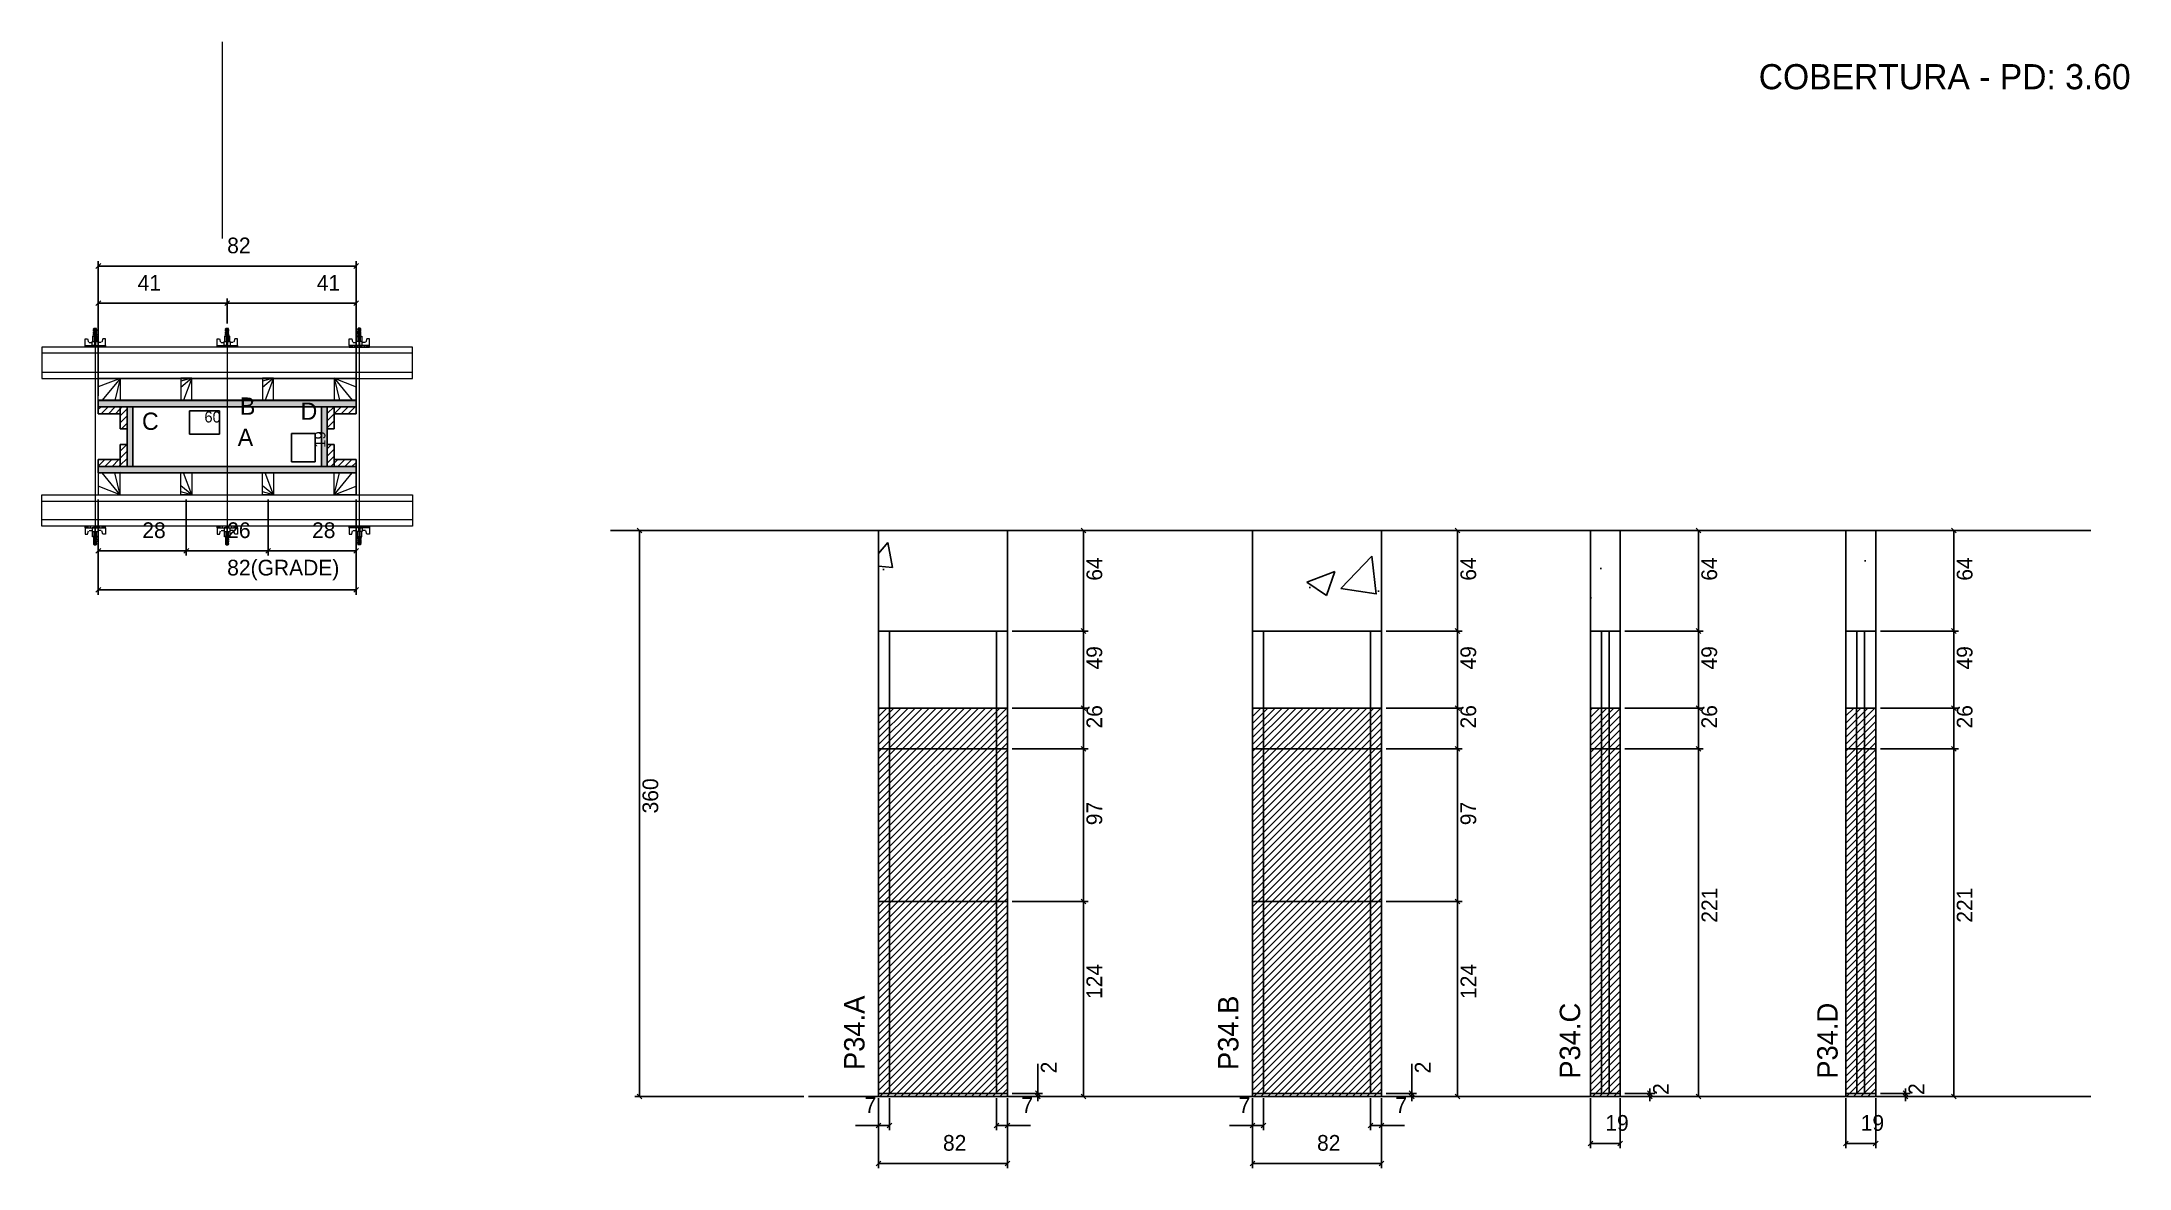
# Model space of a CAD drawing. Header units: metres. Extents: x 7685 to 9013, y 6605 to 7322.
import ezdxf

# ---------------------------------------------------------------- set-up
doc = ezdxf.new("R2010")
doc.units = ezdxf.units.M
for name, color, linetype in [('CHAPA', 7, 'Continuous'), ('COTA', 7, 'Continuous'), ('Hachura', 7, 'Continuous'), ('Madeira', 7, 'Continuous'), ('NIVEL 2° PAV.', 7, 'Continuous'), ('NOMENCLATURA', 7, 'Continuous'), ('Nível', 7, 'Continuous'), ('Painéis', 7, 'Continuous'), ('Perfil Metálico', 7, 'Continuous'), ('SARR_2.2x7', 7, 'Continuous'), ('SARRAFO', 7, 'Continuous'), ('Texto Seção', 7, 'Continuous'), ('TEXTO_GERAL', 7, 'Continuous')]:
    doc.layers.add(name, color=color, linetype=linetype)

msp = doc.modelspace()

# ---------------------------------------------------------------- hatches: boundary and pattern name
at = {"layer": 'COTA'}
h = msp.add_hatch(dxfattribs=at)
h.set_pattern_fill('AR-CONC')
h.paths.add_polyline_path([(8299.3, 6948), (8299.3, 7011), (8217.3, 7011), (8217.3, 6948), (8299.3, 6948)])
h = msp.add_hatch(dxfattribs=at)
h.set_pattern_fill('AR-CONC')
h.paths.add_polyline_path([(8537.3, 6948), (8537.3, 7011), (8455.3, 7011), (8455.3, 6948), (8537.3, 6948)])
h = msp.add_hatch(dxfattribs=at)
h.set_pattern_fill('AR-CONC')
h.paths.add_polyline_path([(8689.2, 6948), (8689.2, 7011), (8670.2, 7011), (8670.2, 6948), (8689.2, 6948), (8689.2, 6948)])
h = msp.add_hatch(dxfattribs=at)
h.set_pattern_fill('AR-CONC')
h.paths.add_polyline_path([(8851.7, 6948), (8851.7, 7011), (8832.7, 7011), (8832.7, 6948), (8851.7, 6948), (8851.7, 6948)])
at = {"layer": 'Hachura'}
h = msp.add_hatch(color=7, dxfattribs=at)
h.dxf.hatch_style = 1
h.paths.add_polyline_path([(7720.9, 7089.6), (7720.9, 7093.6), (7884.9, 7093.6), (7884.9, 7089.6), (7720.9, 7089.6)])
h = msp.add_hatch(color=7, dxfattribs=at)
h.dxf.hatch_style = 1
h.paths.add_polyline_path([(7720.9, 7089.6), (7720.9, 7093.6), (7884.9, 7093.6), (7884.9, 7089.6), (7720.9, 7089.6)])
h = msp.add_hatch(dxfattribs=at)
h.set_pattern_fill('ANSI31')
h.paths.add_polyline_path([(7734.9, 7089.6), (7734.9, 7085.2), (7720.9, 7085.2), (7720.9, 7089.6), (7734.9, 7089.6)])
h = msp.add_hatch(dxfattribs=at)
h.set_pattern_fill('ANSI31')
h.paths.add_polyline_path([(7739.3, 7089.6), (7734.9, 7089.6), (7734.9, 7075.6), (7739.3, 7075.6), (7739.3, 7089.6)])
h = msp.add_hatch(color=7, dxfattribs=at)
h.dxf.hatch_style = 1
h.paths.add_polyline_path([(7742.9, 7089.6), (7739.3, 7089.6), (7739.3, 7051.6), (7742.9, 7051.6), (7742.9, 7089.6)])
h = msp.add_hatch(color=7, dxfattribs=at)
h.dxf.hatch_style = 1
h.paths.add_polyline_path([(7742.9, 7089.6), (7739.3, 7089.6), (7739.3, 7051.6), (7742.9, 7051.6), (7742.9, 7089.6)])
h = msp.add_hatch(color=7, dxfattribs=at)
h.dxf.hatch_style = 1
h.paths.add_polyline_path([(7866.5, 7089.6), (7862.9, 7089.6), (7862.9, 7051.6), (7866.5, 7051.6), (7866.5, 7089.6)])
h = msp.add_hatch(color=7, dxfattribs=at)
h.dxf.hatch_style = 1
h.paths.add_polyline_path([(7866.5, 7089.6), (7862.9, 7089.6), (7862.9, 7051.6), (7866.5, 7051.6), (7866.5, 7089.6)])
h = msp.add_hatch(dxfattribs=at)
h.set_pattern_fill('ANSI31')
h.paths.add_polyline_path([(7870.9, 7089.6), (7866.5, 7089.6), (7866.5, 7075.6), (7870.9, 7075.6), (7870.9, 7089.6)])
h = msp.add_hatch(dxfattribs=at)
h.set_pattern_fill('ANSI31')
h.paths.add_polyline_path([(7870.9, 7089.6), (7870.9, 7085.2), (7884.9, 7085.2), (7884.9, 7089.6), (7870.9, 7089.6)])
h = msp.add_hatch(dxfattribs=at)
h.set_pattern_fill('ANSI31')
h.paths.add_polyline_path([(7739.3, 7051.6), (7734.9, 7051.6), (7734.9, 7065.6), (7739.3, 7065.6), (7739.3, 7051.6)])
h = msp.add_hatch(dxfattribs=at)
h.set_pattern_fill('ANSI31')
h.paths.add_polyline_path([(7870.9, 7051.6), (7866.5, 7051.6), (7866.5, 7065.6), (7870.9, 7065.6), (7870.9, 7051.6)])
h = msp.add_hatch(dxfattribs=at)
h.set_pattern_fill('ANSI31')
h.paths.add_polyline_path([(7734.9, 7051.6), (7734.9, 7056), (7720.9, 7056), (7720.9, 7051.6), (7734.9, 7051.6)])
h = msp.add_hatch(dxfattribs=at)
h.set_pattern_fill('ANSI31')
h.paths.add_polyline_path([(7870.9, 7051.6), (7870.9, 7056), (7884.9, 7056), (7884.9, 7051.6), (7870.9, 7051.6)])
h = msp.add_hatch(color=7, dxfattribs=at)
h.dxf.hatch_style = 1
h.paths.add_polyline_path([(7720.9, 7051.6), (7720.9, 7047.6), (7884.9, 7047.6), (7884.9, 7051.6), (7720.9, 7051.6)])
h = msp.add_hatch(color=7, dxfattribs=at)
h.dxf.hatch_style = 1
h.paths.add_polyline_path([(7720.9, 7051.6), (7720.9, 7047.6), (7884.9, 7047.6), (7884.9, 7051.6), (7720.9, 7051.6)])
h = msp.add_hatch(dxfattribs=at)
h.set_pattern_fill('ANSI31')
h.paths.add_polyline_path([(8299.3, 6898), (8217.3, 6898), (8217.3, 6651), (8299.3, 6651), (8299.3, 6898), (8299.3, 6898)])
h = msp.add_hatch(dxfattribs=at)
h.set_pattern_fill('ANSI31')
h.paths.add_polyline_path([(8537.3, 6898), (8455.3, 6898), (8455.3, 6651), (8537.3, 6651), (8537.3, 6898)])
h = msp.add_hatch(dxfattribs=at)
h.set_pattern_fill('ANSI31')
h.paths.add_polyline_path([(8689.2, 6898), (8670.2, 6898), (8670.2, 6651), (8689.2, 6651), (8689.2, 6898)])
h = msp.add_hatch(dxfattribs=at)
h.set_pattern_fill('ANSI31')
h.paths.add_polyline_path([(8851.7, 6898), (8832.7, 6898), (8832.7, 6651), (8851.7, 6651), (8851.7, 6898)])

# ---------------------------------------------------------------- linework, layer by layer
at = {"layer": 'CHAPA', "color": 1, "lineweight": 25}
for points in [[(7720.9, 7089.6), (7720.9, 7093.6), (7884.9, 7093.6), (7884.9, 7089.6)], [(7720.9, 7089.6), (7720.9, 7093.6), (7884.9, 7093.6), (7884.9, 7089.6)], [(7742.9, 7089.6), (7739.3, 7089.6), (7739.3, 7051.6), (7742.9, 7051.6)], [(7742.9, 7089.6), (7739.3, 7089.6), (7739.3, 7051.6), (7742.9, 7051.6)], [(7866.5, 7089.6), (7862.9, 7089.6), (7862.9, 7051.6), (7866.5, 7051.6)], [(7866.5, 7089.6), (7862.9, 7089.6), (7862.9, 7051.6), (7866.5, 7051.6)], [(7720.9, 7051.6), (7720.9, 7047.6), (7884.9, 7047.6), (7884.9, 7051.6)], [(7720.9, 7051.6), (7720.9, 7047.6), (7884.9, 7047.6), (7884.9, 7051.6)]]:
    msp.add_lwpolyline(points, close=True, dxfattribs=at)
at = {"layer": 'COTA', "color": 0, "lineweight": 25}
for p, q in [((7722.4, 7180.6), (7719.4, 7177.6)), ((7883.4, 7177.6), (7886.4, 7180.6)), ((7722.4, 7156.9), (7719.4, 7153.9)), ((7804.4, 7156.9), (7801.4, 7153.9)), ((7801.4, 7153.9), (7804.4, 7156.9)), ((7883.4, 7153.9), (7886.4, 7156.9)), ((7722.4, 6999.5), (7719.4, 6996.5)), ((7775.4, 6996.5), (7778.4, 6999.5)), ((7778.4, 6999.5), (7775.4, 6996.5)), ((7827.4, 6996.5), (7830.4, 6999.5)), ((7830.4, 6999.5), (7827.4, 6996.5)), ((7883.4, 6996.5), (7886.4, 6999.5)), ((8349.2, 7009.5), (8346.2, 7012.5)), ((8587.1, 7009.5), (8584.1, 7012.5)), ((8740.4, 7009.5), (8737.4, 7012.5)), ((8902.9, 7009.5), (8899.9, 7012.5)), ((7722.4, 6974.6), (7719.4, 6971.6)), ((7883.4, 6971.6), (7886.4, 6974.6)), ((8346.2, 6948.5), (8349.2, 6945.5)), ((8584.1, 6948.5), (8587.1, 6945.5)), ((8737.4, 6948.5), (8740.4, 6945.5)), ((8899.9, 6948.5), (8902.9, 6945.5)), ((8349.2, 6896.5), (8346.2, 6899.5)), ((8587.1, 6896.5), (8584.1, 6899.5)), ((8740.4, 6896.5), (8737.4, 6899.5)), ((8902.9, 6896.5), (8899.9, 6899.5)), ((8349.2, 6870.5), (8346.2, 6873.5)), ((8346.2, 6873.5), (8349.2, 6870.5)), ((8587.1, 6870.5), (8584.1, 6873.5)), ((8584.1, 6873.5), (8587.1, 6870.5)), ((8740.4, 6870.5), (8737.4, 6873.5)), ((8737.4, 6873.5), (8740.4, 6870.5)), ((8902.9, 6870.5), (8899.9, 6873.5)), ((8899.9, 6873.5), (8902.9, 6870.5)), ((8349.2, 6773.5), (8346.2, 6776.5)), ((8346.2, 6776.5), (8349.2, 6773.5)), ((8587.1, 6773.5), (8584.1, 6776.5)), ((8584.1, 6776.5), (8587.1, 6773.5)), ((8317.1, 6654.5), (8320.1, 6651.5)), ((8555, 6654.5), (8558, 6651.5)), ((8706.6, 6654.5), (8709.6, 6651.5)), ((8869.1, 6654.5), (8872.1, 6651.5)), ((8320.1, 6649.5), (8317.1, 6652.5)), ((8346.2, 6652.5), (8349.2, 6649.5)), ((8558, 6649.5), (8555, 6652.5)), ((8584.1, 6652.5), (8587.1, 6649.5)), ((8709.6, 6649.5), (8706.6, 6652.5)), ((8737.4, 6652.5), (8740.4, 6649.5)), ((8872.1, 6649.5), (8869.1, 6652.5)), ((8899.9, 6652.5), (8902.9, 6649.5)), ((8218.8, 6634), (8215.8, 6631)), ((8222.8, 6631), (8225.8, 6634)), ((8293.8, 6634), (8290.8, 6631)), ((8297.8, 6631), (8300.8, 6634)), ((8456.8, 6634), (8453.8, 6631)), ((8460.8, 6631), (8463.8, 6634)), ((8531.8, 6634), (8528.8, 6631)), ((8535.8, 6631), (8538.8, 6634)), ((8671.7, 6622.6), (8668.7, 6619.6)), ((8687.7, 6619.6), (8690.7, 6622.6)), ((8834.2, 6622.6), (8831.2, 6619.6)), ((8850.2, 6619.6), (8853.2, 6622.6)), ((8218.8, 6609.9), (8215.8, 6606.9)), ((8297.8, 6606.9), (8300.8, 6609.9)), ((8456.8, 6609.9), (8453.8, 6606.9)), ((8535.8, 6606.9), (8538.8, 6609.9))]:
    msp.add_line(p, q, dxfattribs=at)
at = {"layer": 'COTA', "color": 241, "lineweight": 25}
for p, q in [((7720.9, 7096.6), (7720.9, 7182.1)), ((7884.9, 7179.1), (7720.9, 7179.1)), ((7884.9, 7096.6), (7884.9, 7182.1)), ((7720.9, 7130.6), (7720.9, 7158.4)), ((7720.9, 7155.4), (7802.9, 7155.4)), ((7802.9, 7142.5), (7802.9, 7158.4)), ((7802.9, 7142.5), (7802.9, 7158.4)), ((7884.9, 7155.4), (7802.9, 7155.4)), ((7884.9, 7130.6), (7884.9, 7158.4)), ((7720.9, 7030.6), (7720.9, 6970.1)), ((7720.9, 7030.6), (7720.9, 6995)), ((7776.9, 7030.6), (7776.9, 6995)), ((7776.9, 7030.6), (7776.9, 6995)), ((7828.9, 7030.6), (7828.9, 6995)), ((7828.9, 7030.6), (7828.9, 6995)), ((7884.9, 7030.6), (7884.9, 6970.1)), ((7884.9, 7030.6), (7884.9, 6995)), ((8217.3, 6947), (8217.3, 7011)), ((8299.3, 7011), (8217.3, 7011)), ((8299.3, 6947), (8299.3, 7011)), ((8455.3, 6947), (8455.3, 7011)), ((8537.3, 7011), (8455.3, 7011)), ((8537.3, 6947), (8537.3, 7011)), ((7720.9, 6998), (7776.9, 6998)), ((7776.9, 6998), (7828.9, 6998)), ((7828.9, 6998), (7884.9, 6998)), ((7884.9, 6973.1), (7720.9, 6973.1))]:
    msp.add_line(p, q, dxfattribs=at)
at = {"layer": 'COTA', "color": 180, "lineweight": 25}
for p, q in [((7797.9, 7087.1), (7778.9, 7087.1)), ((7778.9, 7087.1), (7778.9, 7072.1)), ((7797.9, 7072.1), (7797.9, 7087.1)), ((7778.9, 7072.1), (7797.9, 7072.1)), ((7858.9, 7072.6), (7843.9, 7072.6)), ((7843.9, 7072.6), (7843.9, 7054.6)), ((7858.9, 7054.6), (7858.9, 7072.6)), ((7843.9, 7054.6), (7858.9, 7054.6))]:
    msp.add_line(p, q, dxfattribs=at)
at = {"layer": 'COTA', "color": 4, "lineweight": 25}
for p, q in [((8302.3, 7011), (8350.7, 7011)), ((8347.7, 6947), (8347.7, 7011)), ((8540.3, 7011), (8588.6, 7011)), ((8585.6, 6947), (8585.6, 7011)), ((8692.2, 7011), (8741.9, 7011)), ((8738.9, 6947), (8738.9, 7011)), ((8854.7, 7011), (8904.4, 7011)), ((8901.4, 6947), (8901.4, 7011)), ((8302.3, 6947), (8350.7, 6947)), ((8540.3, 6947), (8588.6, 6947)), ((8692.2, 6947), (8741.9, 6947)), ((8854.7, 6947), (8904.4, 6947)), ((8302.3, 6898), (8350.7, 6898)), ((8347.7, 6872), (8347.7, 6898)), ((8540.3, 6898), (8588.6, 6898)), ((8585.6, 6872), (8585.6, 6898)), ((8692.2, 6898), (8741.9, 6898)), ((8738.9, 6872), (8738.9, 6898)), ((8854.7, 6898), (8904.4, 6898)), ((8901.4, 6872), (8901.4, 6898)), ((8302.3, 6872), (8350.7, 6872)), ((8302.3, 6872), (8350.7, 6872)), ((8347.7, 6775), (8347.7, 6872)), ((8540.3, 6872), (8588.6, 6872)), ((8540.3, 6872), (8588.6, 6872)), ((8585.6, 6775), (8585.6, 6872)), ((8692.2, 6872), (8741.9, 6872)), ((8692.2, 6872), (8741.9, 6872)), ((8738.9, 6651), (8738.9, 6872)), ((8854.7, 6872), (8904.4, 6872)), ((8854.7, 6872), (8904.4, 6872)), ((8901.4, 6651), (8901.4, 6872)), ((8302.3, 6775), (8350.7, 6775)), ((8340.2, 6775), (8350.7, 6775)), ((8347.7, 6651), (8347.7, 6775)), ((8540.3, 6775), (8588.6, 6775)), ((8578.1, 6775), (8588.6, 6775)), ((8585.6, 6651), (8585.6, 6775)), ((8318.6, 6653), (8318.6, 6671.8)), ((8556.5, 6653), (8556.5, 6671.8)), ((8708.1, 6653), (8708.1, 6656)), ((8870.6, 6653), (8870.6, 6656)), ((8217.3, 6650), (8217.3, 6605.4)), ((8217.3, 6648), (8217.3, 6629.5)), ((8224.3, 6650), (8224.3, 6629.5)), ((8292.3, 6650), (8292.3, 6629.5)), ((8299.3, 6650), (8299.3, 6605.4)), ((8299.3, 6648), (8299.3, 6629.5)), ((8302.3, 6653), (8321.6, 6653)), ((8302.3, 6651), (8321.6, 6651)), ((8302.3, 6651), (8350.7, 6651)), ((8318.6, 6651), (8318.6, 6653)), ((8318.6, 6651), (8318.6, 6648)), ((8455.3, 6650), (8455.3, 6605.4)), ((8455.3, 6648), (8455.3, 6629.5)), ((8462.3, 6650), (8462.3, 6629.5)), ((8530.3, 6650), (8530.3, 6629.5)), ((8537.3, 6650), (8537.3, 6605.4)), ((8537.3, 6648), (8537.3, 6629.5)), ((8540.3, 6653), (8559.5, 6653)), ((8540.3, 6651), (8559.5, 6651)), ((8540.3, 6651), (8588.6, 6651)), ((8556.5, 6651), (8556.5, 6653)), ((8556.5, 6651), (8556.5, 6648)), ((8670.2, 6650), (8670.2, 6618.1)), ((8689.2, 6650), (8689.2, 6618.1)), ((8692.2, 6653), (8711.1, 6653)), ((8692.2, 6651), (8711.1, 6651)), ((8692.2, 6651), (8741.9, 6651)), ((8708.1, 6651), (8708.1, 6653)), ((8708.1, 6651), (8708.1, 6648)), ((8832.7, 6650), (8832.7, 6618.1)), ((8851.7, 6650), (8851.7, 6618.1)), ((8854.7, 6653), (8873.6, 6653)), ((8854.7, 6651), (8873.6, 6651)), ((8854.7, 6651), (8904.4, 6651)), ((8870.6, 6651), (8870.6, 6653)), ((8870.6, 6651), (8870.6, 6648)), ((8217.3, 6632.5), (8202.6, 6632.5)), ((8224.3, 6632.5), (8217.3, 6632.5)), ((8292.3, 6632.5), (8299.3, 6632.5)), ((8299.3, 6632.5), (8314, 6632.5)), ((8455.3, 6632.5), (8440.5, 6632.5)), ((8462.3, 6632.5), (8455.3, 6632.5)), ((8530.3, 6632.5), (8537.3, 6632.5)), ((8537.3, 6632.5), (8552, 6632.5)), ((8670.2, 6621.1), (8689.2, 6621.1)), ((8832.7, 6621.1), (8851.7, 6621.1)), ((8299.3, 6608.4), (8217.3, 6608.4)), ((8537.3, 6608.4), (8455.3, 6608.4))]:
    msp.add_line(p, q, dxfattribs=at)
at = {"layer": 'COTA', "color": 241, "lineweight": 25}
for points in [[(8689.2, 6947), (8689.2, 7011), (8670.2, 7011), (8670.2, 6947)], [(8851.7, 6947), (8851.7, 7011), (8832.7, 7011), (8832.7, 6947)]]:
    msp.add_lwpolyline(points, dxfattribs=at)
at = {"layer": 'Hachura', "color": 0, "lineweight": 9}
for p, q in [((7712.5, 7127.6), (7712.5, 7132.8)), ((7712.5, 7132.8), (7714.1, 7132.8)), ((7714.1, 7132.8), (7714.7, 7130.6)), ((7720.6, 7134.4), (7717.2, 7134.4)), ((7717.2, 7134.4), (7717.2, 7131.1)), ((7720.6, 7134.3), (7717.2, 7134.3)), ((7717.8, 7138.7), (7720, 7137.6)), ((7719.9, 7137.4), (7717.8, 7138.5)), ((7717.8, 7137.6), (7720, 7136.5)), ((7719.9, 7136.2), (7717.8, 7137.3)), ((7717.8, 7136.4), (7720, 7135.3)), ((7719.9, 7135.1), (7717.8, 7136.2)), ((7719, 7134.4), (7717.8, 7135)), ((7717.9, 7139.1), (7718.2, 7139.5)), ((7717.9, 7138.8), (7717.9, 7139.1)), ((7719.8, 7139.1), (7717.9, 7139.1)), ((7717.9, 7138.8), (7719.8, 7137.8)), ((7717.9, 7138.8), (7719.8, 7137.8)), ((7717.9, 7137.6), (7717.9, 7138.3)), ((7719.8, 7137.3), (7717.9, 7138.3)), ((7717.9, 7137.6), (7719.8, 7136.7)), ((7717.9, 7136.5), (7717.9, 7137.1)), ((7719.8, 7136.2), (7717.9, 7137.1)), ((7717.9, 7136.9), (7717.9, 7137.1)), ((7717.9, 7136.5), (7719.8, 7135.5)), ((7717.9, 7135.3), (7717.9, 7136)), ((7719.8, 7135), (7717.9, 7136)), ((7717.9, 7135.3), (7719.8, 7134.4)), ((7718.8, 7134.4), (7717.9, 7134.8)), ((7717.9, 7134.4), (7717.9, 7134.8)), ((7718.2, 7139.5), (7719.5, 7139.5)), ((7718.3, 7134.4), (7718.3, 7131.1)), ((7719.8, 7138.5), (7718.5, 7139.1)), ((7719.9, 7138.6), (7718.8, 7139.1)), ((7719.3, 7139.1), (7720, 7138.8)), ((7719.8, 7139.1), (7719.5, 7139.5)), ((7719.6, 7139.1), (7719.8, 7139)), ((7719.8, 7138.5), (7719.8, 7137.8)), ((7719.8, 7136.7), (7719.8, 7137.3)), ((7719.8, 7136), (7719.8, 7136.2)), ((7719.8, 7136), (7719.8, 7135.5)), ((7719.8, 7135), (7719.8, 7134.4)), ((7719.8, 7134.4), (7719.8, 7131.1)), ((7720.6, 7131.1), (7720.6, 7134.4)), ((7723.7, 7132.8), (7723.1, 7130.6)), ((7725.4, 7132.8), (7723.7, 7132.8)), ((7725.4, 7128.6), (7725.4, 7132.8)), ((7796.5, 7127.6), (7796.5, 7132.8)), ((7796.5, 7132.8), (7798.1, 7132.8)), ((7798.1, 7132.8), (7798.7, 7130.6)), ((7804.6, 7134.4), (7801.2, 7134.4)), ((7801.2, 7134.4), (7801.2, 7131.1)), ((7804.6, 7134.3), (7801.2, 7134.3)), ((7801.8, 7138.7), (7804, 7137.6)), ((7803.9, 7137.4), (7801.8, 7138.5)), ((7801.8, 7137.6), (7804, 7136.5)), ((7803.9, 7136.2), (7801.8, 7137.3)), ((7801.8, 7136.4), (7804, 7135.3)), ((7803.9, 7135.1), (7801.8, 7136.2)), ((7803, 7134.4), (7801.8, 7135)), ((7801.9, 7139.1), (7802.2, 7139.5)), ((7801.9, 7138.8), (7801.9, 7139.1)), ((7803.8, 7139.1), (7801.9, 7139.1)), ((7801.9, 7138.8), (7803.8, 7137.8)), ((7801.9, 7138.8), (7803.8, 7137.8)), ((7801.9, 7137.6), (7801.9, 7138.3)), ((7803.8, 7137.3), (7801.9, 7138.3)), ((7801.9, 7137.6), (7803.8, 7136.7)), ((7801.9, 7136.5), (7801.9, 7137.1)), ((7803.8, 7136.2), (7801.9, 7137.1)), ((7801.9, 7136.9), (7801.9, 7137.1)), ((7801.9, 7136.5), (7803.8, 7135.5)), ((7801.9, 7135.3), (7801.9, 7136)), ((7803.8, 7135), (7801.9, 7136)), ((7801.9, 7135.3), (7803.8, 7134.4)), ((7802.8, 7134.4), (7801.9, 7134.8)), ((7801.9, 7134.4), (7801.9, 7134.8)), ((7802.2, 7139.5), (7803.5, 7139.5)), ((7802.3, 7134.4), (7802.3, 7131.1)), ((7803.8, 7138.5), (7802.5, 7139.1)), ((7803.9, 7138.6), (7802.8, 7139.1)), ((7803.3, 7139.1), (7804, 7138.8)), ((7803.8, 7139.1), (7803.5, 7139.5)), ((7803.6, 7139.1), (7803.8, 7139)), ((7803.8, 7138.5), (7803.8, 7137.8)), ((7803.8, 7136.7), (7803.8, 7137.3)), ((7803.8, 7136), (7803.8, 7136.2)), ((7803.8, 7136), (7803.8, 7135.5)), ((7803.8, 7135), (7803.8, 7134.4)), ((7803.8, 7134.4), (7803.8, 7131.1)), ((7804.6, 7131.1), (7804.6, 7134.4)), ((7807.7, 7132.8), (7807.1, 7130.6)), ((7809.4, 7132.8), (7807.7, 7132.8)), ((7809.4, 7128.6), (7809.4, 7132.8)), ((7880.5, 7128.6), (7880.5, 7132.8)), ((7880.5, 7132.8), (7882.1, 7132.8)), ((7882.1, 7132.8), (7882.7, 7130.6)), ((7885.2, 7134.4), (7888.6, 7134.4)), ((7885.2, 7131.1), (7885.2, 7134.4)), ((7885.2, 7134.3), (7888.6, 7134.3)), ((7886.5, 7139.1), (7885.9, 7138.8)), ((7885.9, 7138.6), (7887, 7139.1)), ((7888, 7138.7), (7885.9, 7137.6)), ((7885.9, 7137.4), (7888.1, 7138.5)), ((7888, 7137.6), (7885.9, 7136.5)), ((7885.9, 7136.2), (7888.1, 7137.3)), ((7888, 7136.4), (7885.9, 7135.3)), ((7885.9, 7135.1), (7888.1, 7136.2)), ((7886, 7139.1), (7886.3, 7139.5)), ((7886.3, 7139.1), (7886, 7139)), ((7886, 7138.5), (7887.3, 7139.1)), ((7886, 7139.1), (7887.9, 7139.1)), ((7887.9, 7138.8), (7886, 7137.8)), ((7887.9, 7138.8), (7886, 7137.8)), ((7886, 7138.5), (7886, 7137.8)), ((7886, 7137.3), (7887.9, 7138.3)), ((7887.9, 7137.6), (7886, 7136.7)), ((7886, 7136.7), (7886, 7137.3)), ((7886, 7136.2), (7887.9, 7137.1)), ((7887.9, 7136.5), (7886, 7135.5)), ((7886, 7136), (7886, 7136.2)), ((7886, 7136), (7886, 7135.5)), ((7886, 7135), (7887.9, 7136)), ((7887.9, 7135.3), (7886, 7134.4)), ((7886, 7135), (7886, 7134.4)), ((7886, 7134.4), (7886, 7131.1)), ((7887.6, 7139.5), (7886.3, 7139.5)), ((7886.8, 7134.4), (7888.1, 7135)), ((7887, 7134.4), (7887.9, 7134.8)), ((7887.9, 7139.1), (7887.6, 7139.5)), ((7887.6, 7134.4), (7887.6, 7131.1)), ((7887.9, 7138.8), (7887.9, 7139.1)), ((7887.9, 7137.6), (7887.9, 7138.3)), ((7887.9, 7136.5), (7887.9, 7137.1)), ((7887.9, 7136.9), (7887.9, 7137.1)), ((7887.9, 7135.3), (7887.9, 7136)), ((7887.9, 7134.4), (7887.9, 7134.8)), ((7888.6, 7134.4), (7888.6, 7131.1)), ((7891.7, 7132.8), (7891.1, 7130.6)), ((7893.4, 7132.8), (7891.7, 7132.8)), ((7893.4, 7127.6), (7893.4, 7132.8)), ((7712.5, 7128.6), (7725.4, 7128.6)), ((7712.5, 7128.6), (7717.6, 7128.6)), ((7725.4, 7127.6), (7712.5, 7127.6)), ((7712.6, 7128.6), (7712.6, 7127.6)), ((7712.8, 7128.6), (7712.8, 7127.6)), ((7713.2, 7128.6), (7713.2, 7127.6)), ((7713.6, 7128.6), (7713.6, 7127.6)), ((7714.5, 7128.6), (7714.5, 7127.6)), ((7715, 7130.4), (7717, 7130.4)), ((7715.9, 7128.6), (7715.9, 7127.6)), ((7724.4, 7127.6), (7716.6, 7127.6)), ((7717, 7131.1), (7720.8, 7131.1)), ((7717, 7128.6), (7717, 7131.1)), ((7718.9, 7128.6), (7717, 7128.6)), ((7717.6, 7128.6), (7718.3, 7128.6)), ((7718, 7128.2), (7718, 7128.4)), ((7718, 7127.8), (7718, 7128.2)), ((7718.6, 7128.6), (7718.6, 7130.6)), ((7718.9, 7128.6), (7718.9, 7127.6)), ((7719.1, 7130.6), (7719.1, 7128.6)), ((7719.9, 7128.4), (7719.9, 7128)), ((7720.8, 7131.1), (7720.6, 7131.1)), ((7720.8, 7131.1), (7720.6, 7131.1)), ((7720.8, 7131.1), (7720.8, 7128.6)), ((7722.8, 7130.4), (7720.8, 7130.4)), ((7721.9, 7128.6), (7721.9, 7127.6)), ((7723.4, 7128.6), (7723.4, 7127.6)), ((7724.2, 7128.6), (7724.2, 7127.6)), ((7724.7, 7128.6), (7724.7, 7127.6)), ((7725, 7128.6), (7725, 7127.6)), ((7725.2, 7128.6), (7725.2, 7127.6)), ((7725.4, 7128.6), (7725.4, 7127.6)), ((7796.5, 7128.6), (7809.4, 7128.6)), ((7796.5, 7128.6), (7801.6, 7128.6)), ((7809.4, 7127.6), (7796.5, 7127.6)), ((7796.6, 7128.6), (7796.6, 7127.6)), ((7796.8, 7128.6), (7796.8, 7127.6)), ((7797.2, 7128.6), (7797.2, 7127.6)), ((7797.6, 7128.6), (7797.6, 7127.6)), ((7798.5, 7128.6), (7798.5, 7127.6)), ((7799, 7130.4), (7801, 7130.4)), ((7799.9, 7128.6), (7799.9, 7127.6)), ((7808.4, 7127.6), (7800.6, 7127.6)), ((7801, 7131.1), (7804.8, 7131.1)), ((7801, 7128.6), (7801, 7131.1)), ((7802.9, 7128.6), (7801, 7128.6)), ((7801.6, 7128.6), (7802.3, 7128.6)), ((7802, 7128.2), (7802, 7128.4)), ((7802, 7127.8), (7802, 7128.2)), ((7802.6, 7128.6), (7802.6, 7130.6)), ((7802.9, 7128.6), (7802.9, 7127.6)), ((7803.1, 7130.6), (7803.1, 7128.6)), ((7803.9, 7128.4), (7803.9, 7128)), ((7804.8, 7131.1), (7804.6, 7131.1)), ((7804.8, 7131.1), (7804.6, 7131.1)), ((7804.8, 7131.1), (7804.8, 7128.6)), ((7806.8, 7130.4), (7804.8, 7130.4)), ((7805.9, 7128.6), (7805.9, 7127.6)), ((7807.4, 7128.6), (7807.4, 7127.6)), ((7808.2, 7128.6), (7808.2, 7127.6)), ((7808.7, 7128.6), (7808.7, 7127.6)), ((7809, 7128.6), (7809, 7127.6)), ((7809.2, 7128.6), (7809.2, 7127.6)), ((7809.4, 7128.6), (7809.4, 7127.6)), ((7893.4, 7128.6), (7880.5, 7128.6)), ((7880.5, 7128.6), (7880.5, 7127.6)), ((7880.5, 7127.6), (7893.4, 7127.6)), ((7880.6, 7128.6), (7880.6, 7127.6)), ((7880.8, 7128.6), (7880.8, 7127.6)), ((7881.2, 7128.6), (7881.2, 7127.6)), ((7881.4, 7127.6), (7889.2, 7127.6)), ((7881.6, 7128.6), (7881.6, 7127.6)), ((7882.5, 7128.6), (7882.5, 7127.6)), ((7883, 7130.4), (7885, 7130.4)), ((7883.9, 7128.6), (7883.9, 7127.6)), ((7888.8, 7131.1), (7885, 7131.1)), ((7885, 7131.1), (7885, 7128.6)), ((7885, 7131.1), (7885.2, 7131.1)), ((7885, 7131.1), (7885.2, 7131.1)), ((7885.9, 7128.4), (7885.9, 7128)), ((7886.7, 7130.6), (7886.7, 7128.6)), ((7886.9, 7128.6), (7888.8, 7128.6)), ((7886.9, 7128.6), (7886.9, 7127.6)), ((7887.2, 7128.6), (7887.2, 7130.6)), ((7888.2, 7128.6), (7887.6, 7128.6)), ((7887.9, 7128.2), (7887.9, 7128.4)), ((7887.9, 7127.8), (7887.9, 7128.2)), ((7893.4, 7128.6), (7888.2, 7128.6)), ((7888.8, 7128.6), (7888.8, 7131.1)), ((7890.8, 7130.4), (7888.8, 7130.4)), ((7890, 7128.6), (7890, 7127.6)), ((7891.4, 7128.6), (7891.4, 7127.6)), ((7892.2, 7128.6), (7892.2, 7127.6)), ((7892.7, 7128.6), (7892.7, 7127.6)), ((7893, 7128.6), (7893, 7127.6)), ((7893.2, 7128.6), (7893.2, 7127.6)), ((7725.4, 7013.6), (7712.5, 7013.6)), ((7712.5, 7013.6), (7712.5, 7008.5)), ((7712.5, 7012.7), (7725.4, 7012.7)), ((7712.5, 7012.7), (7717.6, 7012.7)), ((7712.6, 7012.7), (7712.6, 7013.7)), ((7712.8, 7012.7), (7712.8, 7013.7)), ((7713.2, 7012.7), (7713.2, 7013.7)), ((7713.6, 7012.7), (7713.6, 7013.7)), ((7714.5, 7012.7), (7714.5, 7013.7)), ((7715.9, 7012.7), (7715.9, 7013.7)), ((7724.4, 7013.6), (7716.6, 7013.6)), ((7718.9, 7012.7), (7717, 7012.7)), ((7717, 7012.7), (7717, 7010.2)), ((7717.6, 7012.7), (7718.3, 7012.7)), ((7718, 7013.5), (7718, 7013.1)), ((7718, 7013.1), (7718, 7012.9)), ((7718.6, 7012.7), (7718.6, 7010.7)), ((7718.9, 7012.7), (7718.9, 7013.6)), ((7719.1, 7010.7), (7719.1, 7012.7)), ((7719.9, 7012.9), (7719.9, 7013.3)), ((7720.8, 7010.2), (7720.8, 7012.7)), ((7721.9, 7012.7), (7721.9, 7013.6)), ((7723.4, 7012.7), (7723.4, 7013.7)), ((7724.2, 7012.7), (7724.2, 7013.7)), ((7724.7, 7012.7), (7724.7, 7013.7)), ((7725, 7012.7), (7725, 7013.7)), ((7725.2, 7012.7), (7725.2, 7013.7)), ((7725.4, 7012.7), (7725.4, 7013.6)), ((7725.4, 7012.7), (7725.4, 7008.5)), ((7809.4, 7013.6), (7796.5, 7013.6)), ((7796.5, 7013.6), (7796.5, 7008.5)), ((7796.5, 7012.7), (7809.4, 7012.7)), ((7796.5, 7012.7), (7801.6, 7012.7)), ((7796.6, 7012.7), (7796.6, 7013.7)), ((7796.8, 7012.7), (7796.8, 7013.7)), ((7797.2, 7012.7), (7797.2, 7013.7)), ((7797.6, 7012.7), (7797.6, 7013.7)), ((7798.5, 7012.7), (7798.5, 7013.7)), ((7799.9, 7012.7), (7799.9, 7013.7)), ((7808.4, 7013.6), (7800.6, 7013.6)), ((7802.9, 7012.7), (7801, 7012.7)), ((7801, 7012.7), (7801, 7010.2)), ((7801.6, 7012.7), (7802.3, 7012.7)), ((7802, 7013.5), (7802, 7013.1)), ((7802, 7013.1), (7802, 7012.9)), ((7802.6, 7012.7), (7802.6, 7010.7)), ((7802.9, 7012.7), (7802.9, 7013.6)), ((7803.1, 7010.7), (7803.1, 7012.7)), ((7803.9, 7012.9), (7803.9, 7013.3)), ((7804.8, 7010.2), (7804.8, 7012.7)), ((7805.9, 7012.7), (7805.9, 7013.6)), ((7807.4, 7012.7), (7807.4, 7013.7)), ((7808.2, 7012.7), (7808.2, 7013.7)), ((7808.7, 7012.7), (7808.7, 7013.7)), ((7809, 7012.7), (7809, 7013.7)), ((7809.2, 7012.7), (7809.2, 7013.7)), ((7809.4, 7012.7), (7809.4, 7013.6)), ((7809.4, 7012.7), (7809.4, 7008.5)), ((7880.5, 7013.6), (7893.4, 7013.6)), ((7880.5, 7012.7), (7880.5, 7013.6)), ((7893.4, 7012.7), (7880.5, 7012.7)), ((7880.5, 7012.7), (7880.5, 7008.5)), ((7880.6, 7012.7), (7880.6, 7013.7)), ((7880.8, 7012.7), (7880.8, 7013.7)), ((7881.2, 7012.7), (7881.2, 7013.7)), ((7881.4, 7013.6), (7889.2, 7013.6)), ((7881.6, 7012.7), (7881.6, 7013.7)), ((7882.5, 7012.7), (7882.5, 7013.7)), ((7883.9, 7012.7), (7883.9, 7013.6)), ((7885, 7010.2), (7885, 7012.7)), ((7885.9, 7012.9), (7885.9, 7013.3)), ((7886.7, 7010.7), (7886.7, 7012.7)), ((7886.9, 7012.7), (7886.9, 7013.6)), ((7886.9, 7012.7), (7888.8, 7012.7)), ((7887.2, 7012.7), (7887.2, 7010.7)), ((7888.2, 7012.7), (7887.6, 7012.7)), ((7887.9, 7013.5), (7887.9, 7013.1)), ((7887.9, 7013.1), (7887.9, 7012.9)), ((7893.4, 7012.7), (7888.2, 7012.7)), ((7888.8, 7012.7), (7888.8, 7010.2)), ((7890, 7012.7), (7890, 7013.7)), ((7891.4, 7012.7), (7891.4, 7013.7)), ((7892.2, 7012.7), (7892.2, 7013.7)), ((7892.7, 7012.7), (7892.7, 7013.7)), ((7893, 7012.7), (7893, 7013.7)), ((7893.2, 7012.7), (7893.2, 7013.7)), ((7893.4, 7013.6), (7893.4, 7008.5)), ((7712.5, 7008.5), (7714.1, 7008.5)), ((7714.1, 7008.5), (7714.7, 7010.7)), ((7715, 7010.9), (7717, 7010.9)), ((7717, 7010.2), (7720.8, 7010.2)), ((7717.2, 7006.9), (7717.2, 7010.2)), ((7720.6, 7007), (7717.2, 7007)), ((7720.6, 7006.9), (7717.2, 7006.9)), ((7719, 7006.9), (7717.8, 7006.3)), ((7719.9, 7006.2), (7717.8, 7005.1)), ((7717.8, 7004.9), (7720, 7006)), ((7719.9, 7005.1), (7717.8, 7004)), ((7717.8, 7003.7), (7720, 7004.8)), ((7719.9, 7003.9), (7717.8, 7002.8)), ((7717.8, 7002.6), (7720, 7003.7)), ((7717.9, 7006), (7719.8, 7006.9)), ((7718.8, 7006.9), (7717.9, 7006.5)), ((7717.9, 7006.9), (7717.9, 7006.5)), ((7719.8, 7006.3), (7717.9, 7005.3)), ((7717.9, 7006), (7717.9, 7005.3)), ((7717.9, 7004.8), (7719.8, 7005.8)), ((7719.8, 7005.1), (7717.9, 7004.2)), ((7717.9, 7004.8), (7717.9, 7004.2)), ((7717.9, 7003.7), (7719.8, 7004.6)), ((7717.9, 7004.4), (7717.9, 7004.2)), ((7719.8, 7004), (7717.9, 7003)), ((7717.9, 7003.7), (7717.9, 7003)), ((7717.9, 7002.5), (7719.8, 7003.5)), ((7717.9, 7002.5), (7719.8, 7003.5)), ((7717.9, 7002.5), (7717.9, 7002.2)), ((7717.9, 7002.2), (7718.2, 7001.8)), ((7719.8, 7002.2), (7717.9, 7002.2)), ((7718.2, 7001.8), (7719.5, 7001.8)), ((7718.3, 7006.9), (7718.3, 7010.2)), ((7719.8, 7002.8), (7718.5, 7002.2)), ((7719.9, 7002.7), (7718.8, 7002.2)), ((7719.3, 7002.2), (7720, 7002.5)), ((7719.8, 7002.2), (7719.5, 7001.8)), ((7719.6, 7002.2), (7719.8, 7002.3)), ((7719.8, 7006.9), (7719.8, 7010.2)), ((7719.8, 7006.3), (7719.8, 7006.9)), ((7719.8, 7005.3), (7719.8, 7005.8)), ((7719.8, 7005.3), (7719.8, 7005.1)), ((7719.8, 7004.6), (7719.8, 7004)), ((7719.8, 7002.8), (7719.8, 7003.5)), ((7720.6, 7010.2), (7720.6, 7006.9)), ((7720.8, 7010.2), (7720.6, 7010.2)), ((7720.8, 7010.2), (7720.6, 7010.2)), ((7722.8, 7010.9), (7720.8, 7010.9)), ((7723.7, 7008.5), (7723.1, 7010.7)), ((7725.4, 7008.5), (7723.7, 7008.5)), ((7796.5, 7008.5), (7798.1, 7008.5)), ((7798.1, 7008.5), (7798.7, 7010.7)), ((7799, 7010.9), (7801, 7010.9)), ((7801, 7010.2), (7804.8, 7010.2)), ((7801.2, 7006.9), (7801.2, 7010.2)), ((7804.6, 7007), (7801.2, 7007)), ((7804.6, 7006.9), (7801.2, 7006.9)), ((7803, 7006.9), (7801.8, 7006.3)), ((7803.9, 7006.2), (7801.8, 7005.1)), ((7801.8, 7004.9), (7804, 7006)), ((7803.9, 7005.1), (7801.8, 7004)), ((7801.8, 7003.7), (7804, 7004.8)), ((7803.9, 7003.9), (7801.8, 7002.8)), ((7801.8, 7002.6), (7804, 7003.7)), ((7801.9, 7006), (7803.8, 7006.9)), ((7802.8, 7006.9), (7801.9, 7006.5)), ((7801.9, 7006.9), (7801.9, 7006.5)), ((7803.8, 7006.3), (7801.9, 7005.3)), ((7801.9, 7006), (7801.9, 7005.3)), ((7801.9, 7004.8), (7803.8, 7005.8)), ((7803.8, 7005.1), (7801.9, 7004.2)), ((7801.9, 7004.8), (7801.9, 7004.2)), ((7801.9, 7003.7), (7803.8, 7004.6)), ((7801.9, 7004.4), (7801.9, 7004.2)), ((7803.8, 7004), (7801.9, 7003)), ((7801.9, 7003.7), (7801.9, 7003)), ((7801.9, 7002.5), (7803.8, 7003.5)), ((7801.9, 7002.5), (7803.8, 7003.5)), ((7801.9, 7002.5), (7801.9, 7002.2)), ((7801.9, 7002.2), (7802.2, 7001.8)), ((7803.8, 7002.2), (7801.9, 7002.2)), ((7802.2, 7001.8), (7803.5, 7001.8)), ((7802.3, 7006.9), (7802.3, 7010.2)), ((7803.8, 7002.8), (7802.5, 7002.2)), ((7803.9, 7002.7), (7802.8, 7002.2)), ((7803.3, 7002.2), (7804, 7002.5)), ((7803.8, 7002.2), (7803.5, 7001.8)), ((7803.6, 7002.2), (7803.8, 7002.3)), ((7803.8, 7006.9), (7803.8, 7010.2)), ((7803.8, 7006.3), (7803.8, 7006.9)), ((7803.8, 7005.3), (7803.8, 7005.8)), ((7803.8, 7005.3), (7803.8, 7005.1)), ((7803.8, 7004.6), (7803.8, 7004)), ((7803.8, 7002.8), (7803.8, 7003.5)), ((7804.6, 7010.2), (7804.6, 7006.9)), ((7804.8, 7010.2), (7804.6, 7010.2)), ((7804.8, 7010.2), (7804.6, 7010.2)), ((7806.8, 7010.9), (7804.8, 7010.9)), ((7807.7, 7008.5), (7807.1, 7010.7)), ((7809.4, 7008.5), (7807.7, 7008.5)), ((7880.5, 7008.5), (7882.1, 7008.5)), ((7882.1, 7008.5), (7882.7, 7010.7)), ((7883, 7010.9), (7885, 7010.9)), ((7888.8, 7010.2), (7885, 7010.2)), ((7885, 7010.2), (7885.2, 7010.2)), ((7885, 7010.2), (7885.2, 7010.2)), ((7885.2, 7010.2), (7885.2, 7006.9)), ((7885.2, 7007), (7888.6, 7007)), ((7885.2, 7006.9), (7888.6, 7006.9)), ((7885.9, 7006.2), (7888.1, 7005.1)), ((7888, 7004.9), (7885.9, 7006)), ((7885.9, 7005.1), (7888.1, 7004)), ((7888, 7003.7), (7885.9, 7004.8)), ((7885.9, 7003.9), (7888.1, 7002.8)), ((7888, 7002.6), (7885.9, 7003.7)), ((7885.9, 7002.7), (7887, 7002.2)), ((7886.5, 7002.2), (7885.9, 7002.5)), ((7886, 7006.9), (7886, 7010.2)), ((7886, 7006.3), (7886, 7006.9)), ((7887.9, 7006), (7886, 7006.9)), ((7886, 7006.3), (7887.9, 7005.3)), ((7886, 7005.3), (7886, 7005.8)), ((7887.9, 7004.8), (7886, 7005.8)), ((7886, 7005.3), (7886, 7005.1)), ((7886, 7005.1), (7887.9, 7004.2)), ((7886, 7004.6), (7886, 7004)), ((7887.9, 7003.7), (7886, 7004.6)), ((7886, 7004), (7887.9, 7003)), ((7887.9, 7002.5), (7886, 7003.5)), ((7886, 7002.8), (7886, 7003.5)), ((7887.9, 7002.5), (7886, 7003.5)), ((7886, 7002.8), (7887.3, 7002.2)), ((7886.3, 7002.2), (7886, 7002.3)), ((7886, 7002.2), (7886.3, 7001.8)), ((7886, 7002.2), (7887.9, 7002.2)), ((7887.6, 7001.8), (7886.3, 7001.8)), ((7886.8, 7006.9), (7888.1, 7006.3)), ((7887, 7006.9), (7887.9, 7006.5)), ((7887.6, 7006.9), (7887.6, 7010.2)), ((7887.9, 7002.2), (7887.6, 7001.8)), ((7887.9, 7006.9), (7887.9, 7006.5)), ((7887.9, 7006), (7887.9, 7005.3)), ((7887.9, 7004.8), (7887.9, 7004.2)), ((7887.9, 7004.4), (7887.9, 7004.2)), ((7887.9, 7003.7), (7887.9, 7003)), ((7887.9, 7002.5), (7887.9, 7002.2)), ((7888.6, 7006.9), (7888.6, 7010.2)), ((7890.8, 7010.9), (7888.8, 7010.9)), ((7891.7, 7008.5), (7891.1, 7010.7)), ((7893.4, 7008.5), (7891.7, 7008.5))]:
    msp.add_line(p, q, dxfattribs=at)
at = {"layer": 'Hachura', "color": 251, "lineweight": 9}
for p, q in [((7718.9, 7138.5), (7718.9, 7006.6)), ((7802.9, 7138.5), (7802.9, 7006.6)), ((7886.9, 7138.5), (7886.9, 7006.6))]:
    msp.add_line(p, q, dxfattribs=at)
at = {"layer": 'Madeira', "color": 126, "lineweight": 18}
for p, q in [((7734.9, 7107.6), (7720.9, 7102.2)), ((7734.9, 7107.6), (7723.4, 7093.7)), ((7734.9, 7107.6), (7731.4, 7093.6)), ((7780.4, 7107.7), (7773.4, 7101.9)), ((7780.4, 7107.7), (7773.4, 7105.9)), ((7780.4, 7107.7), (7775, 7093.7)), ((7832.4, 7107.7), (7825.4, 7101.9)), ((7832.4, 7107.7), (7825.4, 7105.9)), ((7832.4, 7107.7), (7827, 7093.7)), ((7870.9, 7107.7), (7882.4, 7093.7)), ((7870.9, 7107.7), (7874.4, 7093.7)), ((7870.9, 7107.7), (7884.9, 7102.2)), ((7734.9, 7033.7), (7720.9, 7039.1)), ((7734.9, 7033.7), (7723.4, 7047.6)), ((7734.9, 7033.7), (7731.4, 7047.6)), ((7780.4, 7033.6), (7773.4, 7039.4)), ((7780.4, 7033.6), (7775, 7047.6)), ((7832.4, 7033.6), (7825.4, 7039.4)), ((7832.4, 7033.6), (7827, 7047.6)), ((7870.9, 7033.6), (7882.4, 7047.6)), ((7870.9, 7033.6), (7874.4, 7047.6)), ((7870.9, 7033.6), (7884.9, 7039.1)), ((7780.4, 7033.6), (7773.4, 7035.4)), ((7832.4, 7033.6), (7825.4, 7035.4))]:
    msp.add_line(p, q, dxfattribs=at)
for points in [[(7884.9, 7107.7), (7884.9, 7093.7), (7720.9, 7093.7), (7720.9, 7107.7)], [(7734.9, 7107.6), (7734.9, 7093.6), (7720.9, 7093.7), (7720.9, 7107.7)], [(7780.4, 7107.7), (7773.4, 7107.7), (7773.4, 7093.7), (7780.4, 7093.7)], [(7832.4, 7107.7), (7825.4, 7107.7), (7825.4, 7093.7), (7832.4, 7093.7)], [(7870.9, 7107.7), (7870.9, 7093.7), (7884.9, 7093.6), (7884.9, 7107.6)], [(7734.9, 7033.7), (7734.9, 7047.7), (7720.9, 7047.6), (7720.9, 7033.6)], [(7884.9, 7033.6), (7884.9, 7047.6), (7720.9, 7047.6), (7720.9, 7033.6)], [(7780.4, 7033.6), (7773.4, 7033.6), (7773.4, 7047.6), (7780.4, 7047.6)], [(7832.4, 7033.6), (7825.4, 7033.6), (7825.4, 7047.6), (7832.4, 7047.6)], [(7870.9, 7033.6), (7870.9, 7047.6), (7884.9, 7047.6), (7884.9, 7033.6)]]:
    msp.add_lwpolyline(points, close=True, dxfattribs=at)
at = {"layer": 'NIVEL 2° PAV.', "color": 4, "lineweight": 25}
for p, q in [((8062.1, 7011), (8068.3, 7011)), ((8065.3, 6651), (8065.3, 7011)), ((8169.8, 6651), (8062.3, 6651))]:
    msp.add_line(p, q, dxfattribs=at)
at = {"layer": 'NIVEL 2° PAV.', "color": 0, "lineweight": 25}
for p, q in [((8066.8, 7009.5), (8063.8, 7012.5)), ((8063.8, 6652.5), (8066.8, 6649.5))]:
    msp.add_line(p, q, dxfattribs=at)
at = {"layer": 'Nível', "color": 4, "lineweight": 25}
for p, q in [((8046.7, 7011), (8988.7, 7011)), ((8172.8, 6651), (8988.7, 6651))]:
    msp.add_line(p, q, dxfattribs=at)
at = {"layer": 'Painéis', "color": 200, "lineweight": 25}
for p, q in [((8217.3, 6898), (8217.3, 6947)), ((8217.3, 6947), (8299.3, 6947)), ((8299.3, 6947), (8299.3, 6898)), ((8455.3, 6898), (8455.3, 6947)), ((8455.3, 6947), (8537.3, 6947)), ((8537.3, 6947), (8537.3, 6898)), ((8670.2, 6898), (8670.2, 6947)), ((8670.2, 6947), (8689.2, 6947)), ((8689.2, 6947), (8689.2, 6898)), ((8832.7, 6898), (8832.7, 6947)), ((8832.7, 6947), (8851.7, 6947)), ((8851.7, 6947), (8851.7, 6898)), ((8217.3, 6898), (8299.3, 6898)), ((8217.3, 6872), (8217.3, 6898)), ((8217.3, 6898), (8299.3, 6898)), ((8299.3, 6872), (8299.3, 6898)), ((8455.3, 6898), (8537.3, 6898)), ((8455.3, 6872), (8455.3, 6898)), ((8537.3, 6872), (8537.3, 6898)), ((8670.2, 6898), (8689.2, 6898)), ((8670.2, 6872), (8670.2, 6898)), ((8670.2, 6898), (8689.2, 6898)), ((8689.2, 6872), (8689.2, 6898)), ((8832.7, 6898), (8851.7, 6898)), ((8832.7, 6872), (8832.7, 6898)), ((8832.7, 6898), (8851.7, 6898)), ((8851.7, 6872), (8851.7, 6898)), ((8217.3, 6872), (8217.3, 6775)), ((8299.3, 6872), (8217.3, 6872)), ((8299.3, 6775), (8299.3, 6872)), ((8455.3, 6872), (8455.3, 6775)), ((8537.3, 6872), (8455.3, 6872)), ((8537.3, 6775), (8537.3, 6872)), ((8670.2, 6872), (8670.2, 6653)), ((8670.2, 6872), (8689.2, 6872)), ((8689.2, 6653), (8689.2, 6872)), ((8832.7, 6872), (8832.7, 6653)), ((8832.7, 6872), (8851.7, 6872)), ((8851.7, 6653), (8851.7, 6872)), ((8217.3, 6775), (8217.3, 6651)), ((8299.3, 6775), (8217.3, 6775)), ((8299.3, 6651), (8299.3, 6775)), ((8455.3, 6775), (8455.3, 6651)), ((8537.3, 6775), (8455.3, 6775)), ((8537.3, 6651), (8537.3, 6775)), ((8217.3, 6653), (8299.3, 6653)), ((8455.3, 6653), (8537.3, 6653)), ((8670.2, 6653), (8689.2, 6653)), ((8832.7, 6653), (8851.7, 6653))]:
    msp.add_line(p, q, dxfattribs=at)
at = {"layer": 'Painéis', "color": 4, "lineweight": 25}
for p, q in [((8302.3, 6947), (8350.7, 6947)), ((8347.7, 6947), (8347.7, 6898)), ((8540.3, 6947), (8588.6, 6947)), ((8585.6, 6947), (8585.6, 6898)), ((8692.2, 6947), (8741.9, 6947)), ((8738.9, 6947), (8738.9, 6898)), ((8854.7, 6947), (8904.4, 6947)), ((8901.4, 6947), (8901.4, 6898)), ((8302.3, 6898), (8350.7, 6898)), ((8540.3, 6898), (8588.6, 6898)), ((8692.2, 6898), (8741.9, 6898)), ((8854.7, 6898), (8904.4, 6898))]:
    msp.add_line(p, q, dxfattribs=at)
at = {"layer": 'Painéis', "color": 0, "lineweight": 25}
for p, q in [((8349.2, 6945.5), (8346.2, 6948.5)), ((8587.1, 6945.5), (8584.1, 6948.5)), ((8740.4, 6945.5), (8737.4, 6948.5)), ((8902.9, 6945.5), (8899.9, 6948.5)), ((8346.2, 6899.5), (8349.2, 6896.5)), ((8584.1, 6899.5), (8587.1, 6896.5)), ((8737.4, 6899.5), (8740.4, 6896.5)), ((8899.9, 6899.5), (8902.9, 6896.5))]:
    msp.add_line(p, q, dxfattribs=at)
at = {"layer": 'Painéis', "color": 200, "lineweight": 25}
for points in [[(7862.9, 7051.6), (7862.9, 7089.6), (7742.9, 7089.6), (7742.9, 7051.6)], [(8299.3, 6653), (8217.3, 6653), (8217.3, 6651), (8299.3, 6651)], [(8537.3, 6653), (8455.3, 6653), (8455.3, 6651), (8537.3, 6651)], [(8670.2, 6653), (8689.2, 6653), (8689.2, 6651), (8670.2, 6651)], [(8832.7, 6653), (8851.7, 6653), (8851.7, 6651), (8832.7, 6651)]]:
    msp.add_lwpolyline(points, close=True, dxfattribs=at)
at = {"layer": 'Perfil Metálico', "color": 224, "lineweight": 18}
for points in [[(7684.9, 7127.6), (7684.9, 7107.6), (7920.9, 7107.6), (7920.9, 7127.6)], [(7920.9, 7111.6), (7920.9, 7123.6), (7684.9, 7123.6), (7684.9, 7111.6)], [(7684.9, 7013.6), (7684.9, 7033.6), (7920.9, 7033.6), (7920.9, 7013.6)], [(7920.9, 7029.6), (7920.9, 7017.6), (7684.9, 7017.6), (7684.9, 7029.6)]]:
    msp.add_lwpolyline(points, close=True, dxfattribs=at)
at = {"layer": 'SARR_2.2x7', "color": 40, "lineweight": 25}
for p, q in [((8224.3, 6898), (8224.3, 6947)), ((8292.3, 6898), (8292.3, 6947)), ((8462.3, 6898), (8462.3, 6947)), ((8530.3, 6898), (8530.3, 6947)), ((8677.2, 6898), (8677.2, 6947)), ((8682.1, 6898), (8682.1, 6947)), ((8839.7, 6898), (8839.7, 6947)), ((8844.6, 6898), (8844.6, 6947)), ((8224.3, 6872), (8224.3, 6898)), ((8292.3, 6872), (8292.3, 6898)), ((8462.3, 6872), (8462.3, 6898)), ((8530.3, 6872), (8530.3, 6898)), ((8677.2, 6872), (8677.2, 6898)), ((8682.1, 6872), (8682.1, 6898)), ((8839.6, 6872), (8839.6, 6898)), ((8844.6, 6872), (8844.6, 6898)), ((8224.3, 6775), (8224.3, 6872)), ((8292.3, 6775), (8292.3, 6872)), ((8462.3, 6775), (8462.3, 6872)), ((8530.3, 6775), (8530.3, 6872)), ((8677.2, 6872), (8677.2, 6653)), ((8682.2, 6872), (8682.2, 6653)), ((8839.7, 6872), (8839.7, 6653)), ((8844.7, 6872), (8844.7, 6653)), ((8224.3, 6653), (8224.3, 6775)), ((8292.3, 6653), (8292.3, 6775)), ((8462.3, 6653), (8462.3, 6775)), ((8530.3, 6653), (8530.3, 6775))]:
    msp.add_line(p, q, dxfattribs=at)
at = {"layer": 'SARRAFO', "color": 251, "lineweight": 25}
for points in [[(7720.9, 7085.2), (7734.9, 7085.2), (7734.9, 7089.6), (7720.9, 7089.6)], [(7734.9, 7075.6), (7734.9, 7089.6), (7739.3, 7089.6), (7739.3, 7075.6)], [(7866.5, 7075.6), (7866.5, 7089.6), (7870.9, 7089.6), (7870.9, 7075.6)], [(7884.9, 7085.2), (7870.9, 7085.2), (7870.9, 7089.6), (7884.9, 7089.6)], [(7734.9, 7065.6), (7734.9, 7051.6), (7739.3, 7051.6), (7739.3, 7065.6)], [(7866.5, 7065.6), (7866.5, 7051.6), (7870.9, 7051.6), (7870.9, 7065.6)], [(7720.9, 7056), (7734.9, 7056), (7734.9, 7051.6), (7720.9, 7051.6)], [(7884.9, 7056), (7870.9, 7056), (7870.9, 7051.6), (7884.9, 7051.6)]]:
    msp.add_lwpolyline(points, close=True, dxfattribs=at)
at = {"layer": 'Texto Seção', "color": 252, "lineweight": 15}
msp.add_line((7799.9, 7196.7), (7799.9, 7321.7), dxfattribs=at)

# ---------------------------------------------------------------- texts
at = {"layer": 'COTA', "color": 241, "lineweight": 25}
for s, p in [('82', (7802.9, 7187.2)), ('41', (7745.9, 7163.4)), ('41', (7859.9, 7163.4)), ('28', (7748.9, 7006.1)), ('26', (7802.9, 7006.1)), ('28', (7856.9, 7006.1)), ('82(GRADE)', (7802.9, 6982.3))]:
    msp.add_text(s, height=10, dxfattribs=at).set_placement(p)
at = {"layer": 'COTA', "color": 1, "lineweight": 25}
msp.add_text('60', height=7, dxfattribs=at).set_placement((7788.4, 7079.6))
msp.add_text('19', height=7, rotation=90, dxfattribs=at).set_placement((7865.4, 7063.6))
at = {"layer": 'COTA', "color": 240, "lineweight": 25}
for s, p in [('64', (8359.6, 6979)), ('64', (8597.5, 6979)), ('64', (8750.8, 6979)), ('64', (8913.3, 6979)), ('26', (8359.6, 6885)), ('26', (8597.5, 6885)), ('26', (8750.8, 6885)), ('26', (8913.3, 6885)), ('97', (8359.6, 6823.5)), ('97', (8597.5, 6823.5)), ('221', (8750.9, 6761.5)), ('221', (8913.3, 6761.5)), ('124', (8359.6, 6713)), ('124', (8597.6, 6713)), ('2', (8330.6, 6665.7)), ('2', (8568.5, 6665.7)), ('2', (8720.1, 6652)), ('2', (8882.6, 6652))]:
    msp.add_text(s, height=10, rotation=90, dxfattribs=at).set_placement(p)
for s, p in [('7', (8208.4, 6640.5)), ('7', (8308.2, 6640.5)), ('7', (8446.4, 6640.5)), ('7', (8546.1, 6640.5)), ('19', (8679.7, 6629.2)), ('19', (8842.2, 6629.2)), ('82', (8258.3, 6616.5)), ('82', (8496.3, 6616.5))]:
    msp.add_text(s, height=10, dxfattribs=at).set_placement(p)
at = {"layer": 'NIVEL 2° PAV.', "color": 240, "lineweight": 25}
msp.add_text('360', height=10, rotation=90, dxfattribs=at).set_placement((8077.1, 6831))
at = {"layer": 'NOMENCLATURA', "color": 2, "lineweight": 25}
msp.add_text('COBERTURA - PD: 3.60', height=16, dxfattribs=at).set_placement((8777.3, 7291.5))
at = {"layer": 'Painéis', "color": 240, "lineweight": 25}
for p in [(8359.6, 6922.5), (8597.5, 6922.5), (8750.8, 6922.5), (8913.3, 6922.5)]:
    msp.add_text('49', height=10, rotation=90, dxfattribs=at).set_placement(p)
at = {"layer": 'Texto Seção', "color": 7, "lineweight": 15}
for s, p in [('P34.A', (8208.4, 6667.8)), ('P34.B', (8446.3, 6667.8)), ('P34.C', (8663.7, 6662.3)), ('P34.D', (8827.5, 6662.3))]:
    msp.add_text(s, height=13, rotation=90, dxfattribs=at).set_placement(p)
at = {"layer": 'TEXTO_GERAL', "color": 7, "lineweight": 25}
for s, p in [('B', (7811, 7084.5)), ('D', (7849.6, 7081.3)), ('C', (7748.7, 7074.9)), ('A', (7809.6, 7064.7))]:
    msp.add_text(s, height=11, dxfattribs=at).set_placement(p)

doc.saveas('drawing.dxf')
